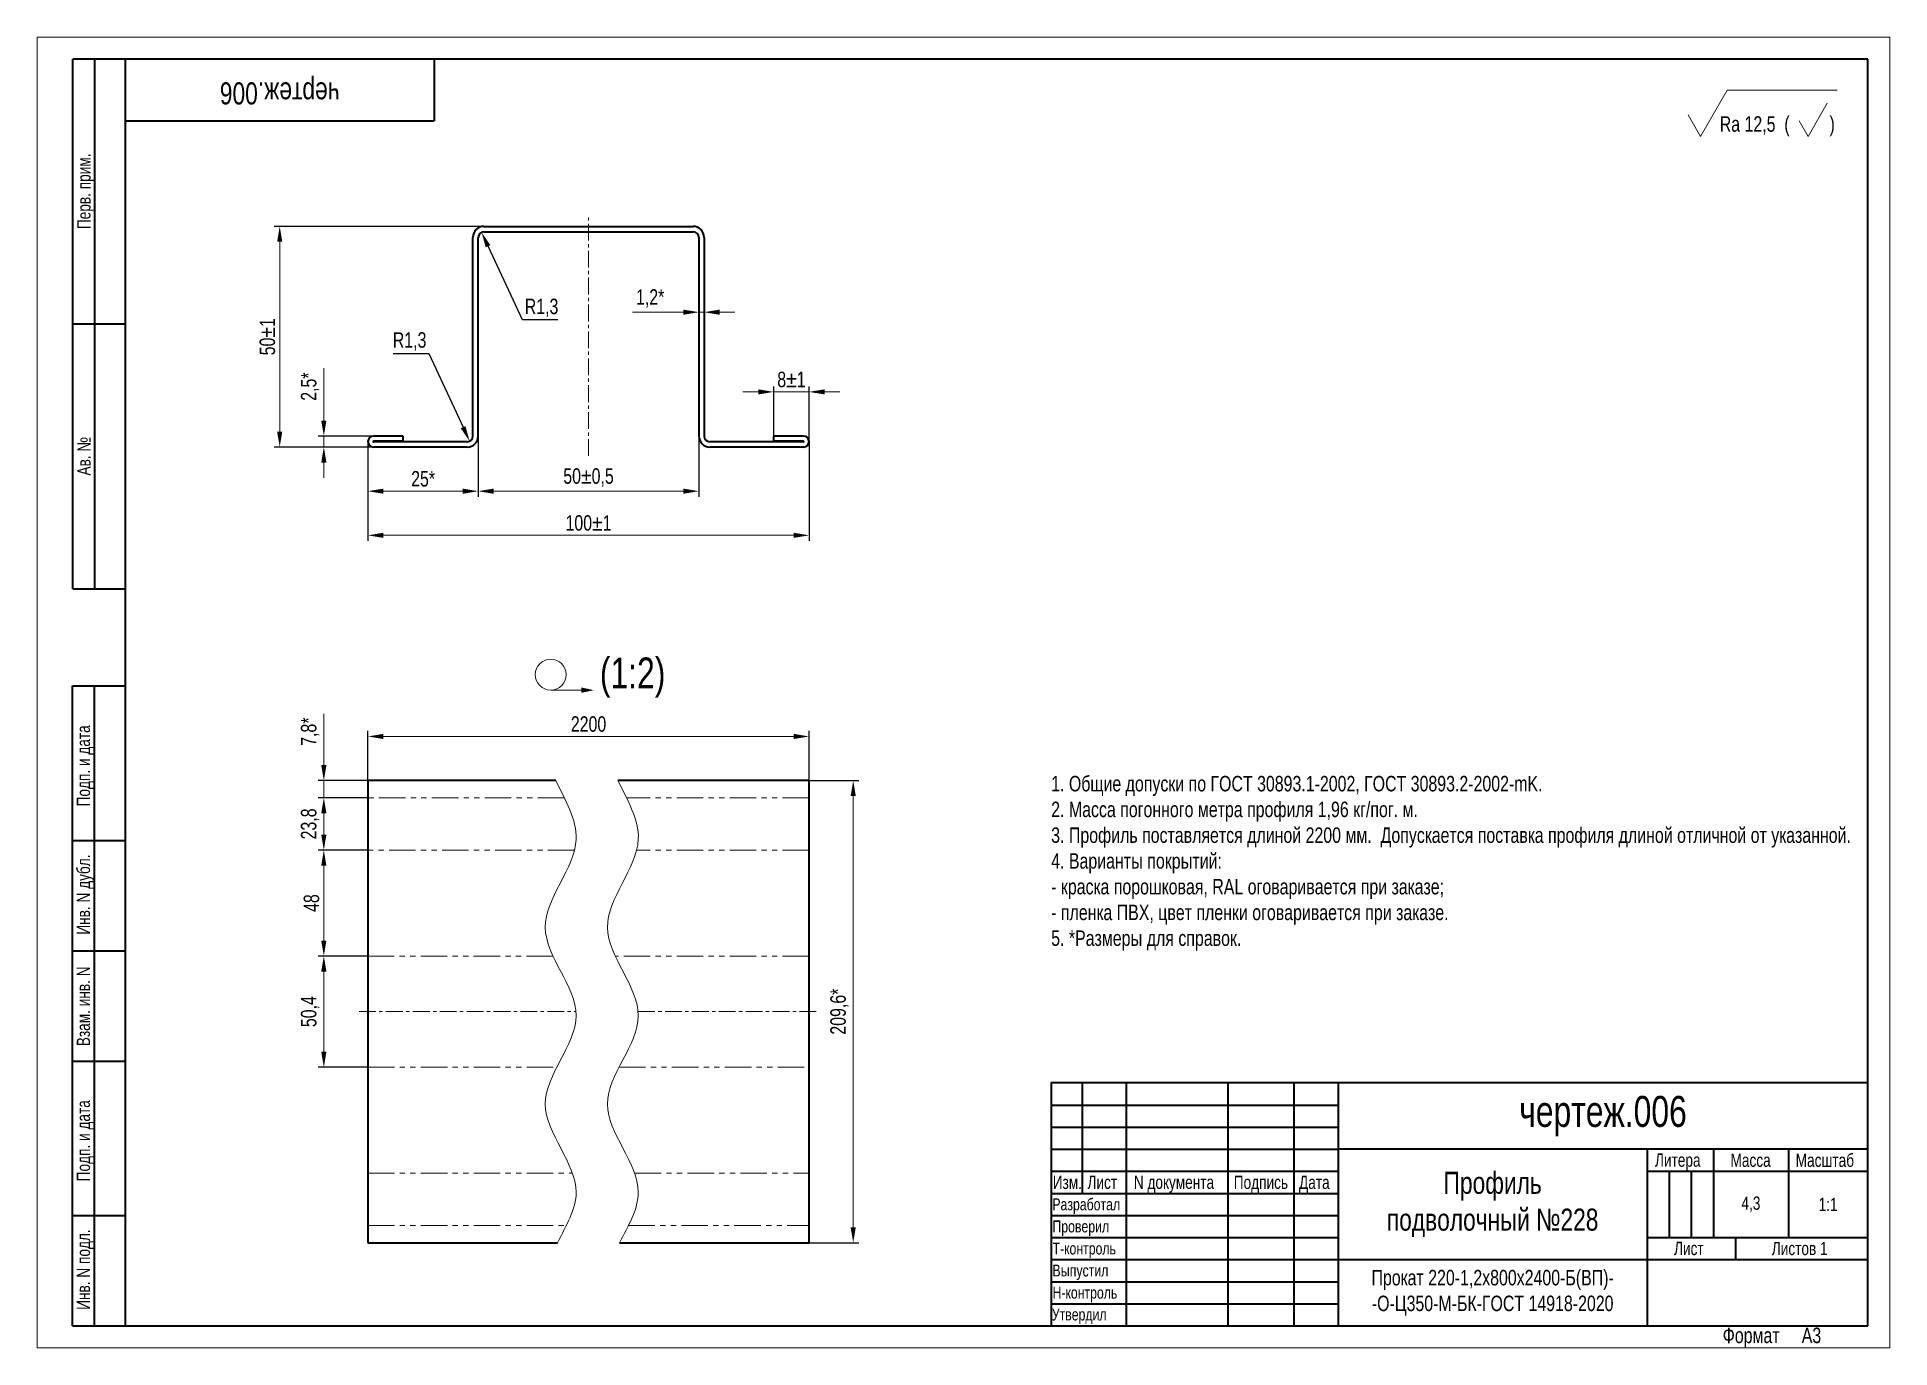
# Model space of a CAD drawing. Header units: millimetres. Extents: x 3980 to 4400, y -3845 to -3548.
import ezdxf

# ---------------------------------------------------------------- set-up
doc = ezdxf.new("R2010")
doc.units = ezdxf.units.MM
doc.linetypes.add('LT_06', pattern=[20.32, 12.7, -2.54, 2.54, -2.54])
doc.linetypes.add('LT_07', pattern=[20, 10, -2, 2, -2, 2, -2])
for name, color, linetype, lineweight in [('Layer_02', 5, 'Continuous', 13), ('Layer_03', 1, 'Continuous', 13), ('Layer_04', 82, 'Continuous', 13), ('Layer_05', 5, 'Continuous', 13), ('Layer_06', 7, 'Continuous', 35), ('Layer_07', 6, 'Continuous', 13), ('Layer_08', 7, 'Continuous', 40)]:
    doc.layers.add(name, color=color, linetype=linetype, lineweight=lineweight)
doc.styles.add('Style_02', font='ARIALNI_0.TTF', dxfattribs={"width": 0.9, "height": 3.5})
doc.dimstyles.new('DimStyle_03', dxfattribs={"dimtxt": 3.5, "dimasz": 2.5, "dimexe": 1.25, "dimexo": 0.625, "dimtad": 1, "dimtxsty": 'Style_02', "dimcen": 2.5, "dimazin": 3, "dimtfac": 1, "dimtmove": 0, "dimatfit": 3})
doc.dimstyles.new('DimStyle_04', dxfattribs={"dimtxt": 3.5, "dimasz": 2.5, "dimexe": 1.25, "dimexo": 0, "dimtad": 1, "dimlfac": 2, "dimtxsty": 'Style_02', "dimcen": 2.5, "dimazin": 3, "dimtfac": 1, "dimtmove": 0, "dimatfit": 3})

# ---------------------------------------------------------------- blocks, each defined once
blk = doc.blocks.new('*D32')
at = {"layer": 'Defpoints', "color": 0, "lineweight": 50, "ltscale": 0.04, "transparency": 16777216}
for p in [(4080.42, -3638.36), (4130.42, -3638.36), (4130.42, -3650.86)]:
    blk.add_point(p, dxfattribs=at)
at = {"layer": 'Layer_03', "color": 0, "lineweight": -2, "ltscale": 0.04, "transparency": 16777216}
for p, q in [((4080.42, -3638.36), (4080.42, -3652.11)), ((4130.42, -3638.36), (4130.42, -3652.11))]:
    blk.add_line(p, q, dxfattribs=at)
at = {"layer": 'Layer_03', "color": 0, "ltscale": 0.04, "transparency": 16777216}
blk.add_line((4083.92, -3650.86), (4126.92, -3650.86), dxfattribs=at)
at = {"layer": 'Layer_03', "color": 0, "lineweight": 50, "ltscale": 0.04, "transparency": 16777216}
for points in [[(4083.92, -3650.28), (4083.92, -3651.44), (4080.42, -3650.86)], [(4126.92, -3650.28), (4126.92, -3651.44), (4130.42, -3650.86)]]:
    blk.add_solid(points, dxfattribs=at)
at = {"layer": 'Layer_03', "color": 0, "ltscale": 0.04, "transparency": 16777216, "insert": (4105.42, -3647.75), "char_height": 3.5, "attachment_point": 5, "style": 'Style_02'}
blk.add_mtext('50%%P0,5', dxfattribs=at)
blk = doc.blocks.new('*D33')
at = {"layer": 'Defpoints', "color": 0, "lineweight": 50, "ltscale": 0.04, "transparency": 16777216}
for p in [(4055.42, -3639.61), (4080.42, -3638.36), (4080.42, -3650.86)]:
    blk.add_point(p, dxfattribs=at)
at = {"layer": 'Layer_03', "color": 0, "lineweight": -2, "ltscale": 0.04, "transparency": 16777216}
for p, q in [((4055.42, -3639.61), (4055.42, -3652.11)), ((4080.42, -3638.36), (4080.42, -3652.11))]:
    blk.add_line(p, q, dxfattribs=at)
at = {"layer": 'Layer_03', "color": 0, "ltscale": 0.04, "transparency": 16777216}
blk.add_line((4058.92, -3650.86), (4076.92, -3650.86), dxfattribs=at)
at = {"layer": 'Layer_03', "color": 0, "lineweight": 50, "ltscale": 0.04, "transparency": 16777216}
for points in [[(4058.92, -3650.28), (4058.92, -3651.44), (4055.42, -3650.86)], [(4076.92, -3650.28), (4076.92, -3651.44), (4080.42, -3650.86)]]:
    blk.add_solid(points, dxfattribs=at)
at = {"layer": 'Layer_03', "color": 0, "ltscale": 0.04, "transparency": 16777216, "insert": (4067.92, -3648.07), "char_height": 3.5, "attachment_point": 5, "style": 'Style_02'}
blk.add_mtext('25*', dxfattribs=at)
blk = doc.blocks.new('*D34')
at = {"layer": 'Defpoints', "color": 0, "lineweight": 50, "ltscale": 0.04, "transparency": 16777216}
for p in [(4035.42, -3590.86), (4081.72, -3590.86), (4056.67, -3640.86)]:
    blk.add_point(p, dxfattribs=at)
at = {"layer": 'Layer_03', "color": 0, "lineweight": -2, "ltscale": 0.04, "transparency": 16777216}
for p, q in [((4081.72, -3590.86), (4034.17, -3590.86)), ((4056.67, -3640.86), (4034.17, -3640.86))]:
    blk.add_line(p, q, dxfattribs=at)
at = {"layer": 'Layer_03', "color": 0, "ltscale": 0.04, "transparency": 16777216}
blk.add_line((4035.42, -3637.36), (4035.42, -3594.36), dxfattribs=at)
at = {"layer": 'Layer_03', "color": 0, "lineweight": 50, "ltscale": 0.04, "transparency": 16777216}
for points in [[(4034.83, -3594.36), (4036, -3594.36), (4035.42, -3590.86)], [(4034.83, -3637.36), (4036, -3637.36), (4035.42, -3640.86)]]:
    blk.add_solid(points, dxfattribs=at)
at = {"layer": 'Layer_03', "color": 0, "ltscale": 0.04, "transparency": 16777216, "insert": (4032.63, -3615.86), "char_height": 3.5, "attachment_point": 5, "rotation": 90, "style": 'Style_02'}
blk.add_mtext('50%%P1', dxfattribs=at)
blk = doc.blocks.new('*D35')
at = {"layer": 'Defpoints', "color": 0, "lineweight": 50, "ltscale": 0.04, "transparency": 16777216}
for p in [(4055.42, -3639.61), (4155.42, -3639.61), (4155.42, -3660.86)]:
    blk.add_point(p, dxfattribs=at)
at = {"layer": 'Layer_03', "color": 0, "lineweight": -2, "ltscale": 0.04, "transparency": 16777216}
for p, q in [((4055.42, -3639.61), (4055.42, -3662.11)), ((4155.42, -3639.61), (4155.42, -3662.11))]:
    blk.add_line(p, q, dxfattribs=at)
at = {"layer": 'Layer_03', "color": 0, "ltscale": 0.04, "transparency": 16777216}
blk.add_line((4058.92, -3660.86), (4151.92, -3660.86), dxfattribs=at)
at = {"layer": 'Layer_03', "color": 0, "lineweight": 50, "ltscale": 0.04, "transparency": 16777216}
for points in [[(4058.92, -3660.28), (4058.92, -3661.44), (4055.42, -3660.86)], [(4151.92, -3660.28), (4151.92, -3661.44), (4155.42, -3660.86)]]:
    blk.add_solid(points, dxfattribs=at)
at = {"layer": 'Layer_03', "color": 0, "ltscale": 0.04, "transparency": 16777216, "insert": (4105.42, -3658.07), "char_height": 3.5, "attachment_point": 5, "style": 'Style_02'}
blk.add_mtext('100%%P1', dxfattribs=at)
blk = doc.blocks.new('*D36')
at = {"layer": 'Defpoints', "color": 0, "lineweight": 50, "ltscale": 0.04, "transparency": 16777216}
for p in [(4155.42, -3628.36), (4147.42, -3638.36), (4155.42, -3639.61)]:
    blk.add_point(p, dxfattribs=at)
at = {"layer": 'Layer_03', "color": 0, "ltscale": 0.04, "transparency": 16777216}
for p, q in [((4143.92, -3628.36), (4140.42, -3628.36)), ((4147.42, -3628.36), (4155.42, -3628.36)), ((4158.92, -3628.36), (4162.42, -3628.36))]:
    blk.add_line(p, q, dxfattribs=at)
at = {"layer": 'Layer_03', "color": 0, "lineweight": -2, "ltscale": 0.04, "transparency": 16777216}
for p, q in [((4147.42, -3638.36), (4147.42, -3627.11)), ((4155.42, -3639.61), (4155.42, -3627.11))]:
    blk.add_line(p, q, dxfattribs=at)
at = {"layer": 'Layer_03', "color": 0, "lineweight": 50, "ltscale": 0.04, "transparency": 16777216}
for points in [[(4143.92, -3627.78), (4143.92, -3628.94), (4147.42, -3628.36)], [(4158.92, -3627.78), (4158.92, -3628.94), (4155.42, -3628.36)]]:
    blk.add_solid(points, dxfattribs=at)
at = {"layer": 'Layer_03', "color": 0, "ltscale": 0.04, "transparency": 16777216, "insert": (4151.42, -3625.57), "char_height": 3.5, "attachment_point": 5, "style": 'Style_02'}
blk.add_mtext('8%%P1', dxfattribs=at)
blk = doc.blocks.new('*D37')
at = {"layer": 'Defpoints', "color": 0, "lineweight": 50, "ltscale": 0.04, "transparency": 16777216}
for p in [(4045.42, -3638.36), (4056.67, -3638.36), (4056.67, -3640.86)]:
    blk.add_point(p, dxfattribs=at)
at = {"layer": 'Layer_03', "color": 0, "ltscale": 0.04, "transparency": 16777216}
for p, q in [((4045.42, -3634.86), (4045.42, -3622.98)), ((4045.42, -3640.86), (4045.42, -3638.36)), ((4045.42, -3644.36), (4045.42, -3647.86))]:
    blk.add_line(p, q, dxfattribs=at)
at = {"layer": 'Layer_03', "color": 0, "lineweight": -2, "ltscale": 0.04, "transparency": 16777216}
for p, q in [((4056.67, -3638.36), (4044.17, -3638.36)), ((4056.67, -3640.86), (4044.17, -3640.86))]:
    blk.add_line(p, q, dxfattribs=at)
at = {"layer": 'Layer_03', "color": 0, "lineweight": 50, "ltscale": 0.04, "transparency": 16777216}
for points in [[(4044.83, -3634.86), (4046, -3634.86), (4045.42, -3638.36)], [(4044.83, -3644.36), (4046, -3644.36), (4045.42, -3640.86)]]:
    blk.add_solid(points, dxfattribs=at)
at = {"layer": 'Layer_03', "color": 0, "ltscale": 0.04, "transparency": 16777216, "insert": (4042.3, -3627.17), "char_height": 3.5, "attachment_point": 5, "rotation": 90, "style": 'Style_02'}
blk.add_mtext('2,5*', dxfattribs=at)
blk = doc.blocks.new('*D38')
at = {"layer": 'Defpoints', "color": 0, "lineweight": 50, "ltscale": 0.04, "transparency": 16777216}
for p in [(4055.42, -3716.43), (4045.42, -3720.31), (4055.42, -3720.31)]:
    blk.add_point(p, dxfattribs=at)
at = {"layer": 'Layer_03', "color": 0, "ltscale": 0.04, "transparency": 16777216}
for p, q in [((4045.42, -3712.93), (4045.42, -3701.27)), ((4045.42, -3720.31), (4045.42, -3716.43)), ((4045.42, -3723.81), (4045.42, -3727.31))]:
    blk.add_line(p, q, dxfattribs=at)
at = {"layer": 'Layer_03', "color": 0, "lineweight": -2, "ltscale": 0.04, "transparency": 16777216}
for p, q in [((4055.42, -3716.43), (4044.17, -3716.43)), ((4055.42, -3720.31), (4044.17, -3720.31))]:
    blk.add_line(p, q, dxfattribs=at)
at = {"layer": 'Layer_03', "color": 0, "lineweight": 50, "ltscale": 0.04, "transparency": 16777216}
for points in [[(4044.83, -3712.93), (4046, -3712.93), (4045.42, -3716.43)], [(4044.83, -3723.81), (4046, -3723.81), (4045.42, -3720.31)]]:
    blk.add_solid(points, dxfattribs=at)
at = {"layer": 'Layer_03', "color": 0, "ltscale": 0.04, "transparency": 16777216, "insert": (4042.3, -3705.35), "char_height": 3.5, "attachment_point": 5, "rotation": 90, "style": 'Style_02'}
blk.add_mtext('7,8*', dxfattribs=at)
blk = doc.blocks.new('*D39')
at = {"layer": 'Defpoints', "color": 0, "lineweight": 50, "ltscale": 0.04, "transparency": 16777216}
for p in [(4055.42, -3720.31), (4045.42, -3732.19), (4055.42, -3732.19)]:
    blk.add_point(p, dxfattribs=at)
at = {"layer": 'Layer_03', "color": 0, "lineweight": -2, "ltscale": 0.04, "transparency": 16777216}
for p, q in [((4055.42, -3720.31), (4044.17, -3720.31)), ((4055.42, -3732.19), (4044.17, -3732.19))]:
    blk.add_line(p, q, dxfattribs=at)
at = {"layer": 'Layer_03', "color": 0, "ltscale": 0.04, "transparency": 16777216}
blk.add_line((4045.42, -3723.81), (4045.42, -3728.69), dxfattribs=at)
at = {"layer": 'Layer_03', "color": 0, "lineweight": 50, "ltscale": 0.04, "transparency": 16777216}
for points in [[(4044.83, -3723.81), (4046, -3723.81), (4045.42, -3720.31)], [(4044.83, -3728.69), (4046, -3728.69), (4045.42, -3732.19)]]:
    blk.add_solid(points, dxfattribs=at)
at = {"layer": 'Layer_03', "color": 0, "ltscale": 0.04, "transparency": 16777216, "insert": (4042.3, -3726.25), "char_height": 3.5, "attachment_point": 5, "rotation": 90, "style": 'Style_02'}
blk.add_mtext('23,8', dxfattribs=at)
blk = doc.blocks.new('*D40')
at = {"layer": 'Defpoints', "color": 0, "lineweight": 50, "ltscale": 0.04, "transparency": 16777216}
for p in [(4055.42, -3732.19), (4045.42, -3756.19), (4055.42, -3756.19)]:
    blk.add_point(p, dxfattribs=at)
at = {"layer": 'Layer_03', "color": 0, "lineweight": -2, "ltscale": 0.04, "transparency": 16777216}
for p, q in [((4055.42, -3732.19), (4044.17, -3732.19)), ((4055.42, -3756.19), (4044.17, -3756.19))]:
    blk.add_line(p, q, dxfattribs=at)
at = {"layer": 'Layer_03', "color": 0, "ltscale": 0.04, "transparency": 16777216}
blk.add_line((4045.42, -3735.69), (4045.42, -3752.69), dxfattribs=at)
at = {"layer": 'Layer_03', "color": 0, "lineweight": 50, "ltscale": 0.04, "transparency": 16777216}
for points in [[(4044.83, -3735.69), (4046, -3735.69), (4045.42, -3732.19)], [(4044.83, -3752.69), (4046, -3752.69), (4045.42, -3756.19)]]:
    blk.add_solid(points, dxfattribs=at)
at = {"layer": 'Layer_03', "color": 0, "ltscale": 0.04, "transparency": 16777216, "insert": (4042.63, -3744.19), "char_height": 3.5, "attachment_point": 5, "rotation": 90, "style": 'Style_02'}
blk.add_mtext('48', dxfattribs=at)
blk = doc.blocks.new('*D41')
at = {"layer": 'Defpoints', "color": 0, "lineweight": 50, "ltscale": 0.04, "transparency": 16777216}
for p in [(4055.42, -3756.19), (4045.42, -3781.38), (4055.42, -3781.38)]:
    blk.add_point(p, dxfattribs=at)
at = {"layer": 'Layer_03', "color": 0, "lineweight": -2, "ltscale": 0.04, "transparency": 16777216}
for p, q in [((4055.42, -3756.19), (4044.17, -3756.19)), ((4055.42, -3781.38), (4044.17, -3781.38))]:
    blk.add_line(p, q, dxfattribs=at)
at = {"layer": 'Layer_03', "color": 0, "ltscale": 0.04, "transparency": 16777216}
blk.add_line((4045.42, -3759.69), (4045.42, -3777.88), dxfattribs=at)
at = {"layer": 'Layer_03', "color": 0, "lineweight": 50, "ltscale": 0.04, "transparency": 16777216}
for points in [[(4044.83, -3759.69), (4046, -3759.69), (4045.42, -3756.19)], [(4044.83, -3777.88), (4046, -3777.88), (4045.42, -3781.38)]]:
    blk.add_solid(points, dxfattribs=at)
at = {"layer": 'Layer_03', "color": 0, "ltscale": 0.04, "transparency": 16777216, "insert": (4042.3, -3768.78), "char_height": 3.5, "attachment_point": 5, "rotation": 90, "style": 'Style_02'}
blk.add_mtext('50,4', dxfattribs=at)
blk = doc.blocks.new('*D42')
at = {"layer": 'Defpoints', "color": 0, "lineweight": 50, "ltscale": 0.04, "transparency": 16777216}
for p in [(4155.42, -3716.43), (4155.42, -3821.14), (4165.42, -3821.14)]:
    blk.add_point(p, dxfattribs=at)
at = {"layer": 'Layer_03', "color": 0, "lineweight": -2, "ltscale": 0.04, "transparency": 16777216}
for p, q in [((4155.42, -3716.43), (4166.67, -3716.43)), ((4155.42, -3821.14), (4166.67, -3821.14))]:
    blk.add_line(p, q, dxfattribs=at)
at = {"layer": 'Layer_03', "color": 0, "ltscale": 0.04, "transparency": 16777216}
blk.add_line((4165.42, -3719.93), (4165.42, -3817.64), dxfattribs=at)
at = {"layer": 'Layer_03', "color": 0, "lineweight": 50, "ltscale": 0.04, "transparency": 16777216}
for points in [[(4164.83, -3719.93), (4166, -3719.93), (4165.42, -3716.43)], [(4164.83, -3817.64), (4166, -3817.64), (4165.42, -3821.14)]]:
    blk.add_solid(points, dxfattribs=at)
at = {"layer": 'Layer_03', "color": 0, "ltscale": 0.04, "transparency": 16777216, "insert": (4162.3, -3768.78), "char_height": 3.5, "attachment_point": 5, "rotation": 90, "style": 'Style_02'}
blk.add_mtext('209,6*', dxfattribs=at)
blk = doc.blocks.new('*D43')
at = {"layer": 'Defpoints', "color": 0, "lineweight": 50, "ltscale": 0.04, "transparency": 16777216}
for p in [(4155.42, -3706.43), (4055.42, -3716.43), (4155.42, -3716.43)]:
    blk.add_point(p, dxfattribs=at)
at = {"layer": 'Layer_03', "color": 0, "lineweight": -2, "ltscale": 0.04, "transparency": 16777216}
for p, q in [((4055.42, -3716.43), (4055.42, -3705.18)), ((4155.42, -3716.43), (4155.42, -3705.18))]:
    blk.add_line(p, q, dxfattribs=at)
at = {"layer": 'Layer_03', "color": 0, "ltscale": 0.04, "transparency": 16777216}
blk.add_line((4058.92, -3706.43), (4151.92, -3706.43), dxfattribs=at)
at = {"layer": 'Layer_03', "color": 0, "lineweight": 50, "ltscale": 0.04, "transparency": 16777216}
for points in [[(4058.92, -3705.84), (4058.92, -3707.01), (4055.42, -3706.43)], [(4151.92, -3705.84), (4151.92, -3707.01), (4155.42, -3706.43)]]:
    blk.add_solid(points, dxfattribs=at)
at = {"layer": 'Layer_03', "color": 0, "ltscale": 0.04, "transparency": 16777216, "insert": (4105.42, -3703.64), "char_height": 3.5, "attachment_point": 5, "style": 'Style_02'}
blk.add_mtext('2200', dxfattribs=at)
blk = doc.blocks.new('*D44')
at = {"layer": 'Defpoints', "color": 0, "lineweight": 50, "ltscale": 0.04, "transparency": 16777216}
for p in [(4077.37, -3637.18), (4077.92, -3638.36)]:
    blk.add_point(p, dxfattribs=at)
at = {"layer": 'Layer_03', "color": 0, "lineweight": -2, "ltscale": 0.04, "transparency": 16777216}
for p, q in [((4061.14, -3619.66), (4069.22, -3619.66)), ((4069.22, -3619.66), (4076.99, -3636.37))]:
    blk.add_line(p, q, dxfattribs=at)
at = {"layer": 'Layer_03', "color": 0, "lineweight": 50, "ltscale": 0.04, "transparency": 16777216}
blk.add_solid([(4077.52, -3636.12), (4076.46, -3636.61), (4078.46, -3639.54)], dxfattribs=at)
at = {"layer": 'Layer_03', "color": 0, "ltscale": 0.04, "transparency": 16777216, "insert": (4064.86, -3616.92), "char_height": 3.5, "attachment_point": 5, "style": 'Style_02'}
blk.add_mtext('R1,3', dxfattribs=at)
blk = doc.blocks.new('*D45')
at = {"layer": 'Defpoints', "color": 0, "lineweight": 50, "ltscale": 0.04, "transparency": 16777216}
for p in [(4081.72, -3593.36), (4082.26, -3594.54)]:
    blk.add_point(p, dxfattribs=at)
at = {"layer": 'Layer_03', "color": 0, "lineweight": -2, "ltscale": 0.04, "transparency": 16777216}
for p, q in [((4090.42, -3612.06), (4082.64, -3595.35)), ((4098.49, -3612.06), (4090.42, -3612.06))]:
    blk.add_line(p, q, dxfattribs=at)
at = {"layer": 'Layer_03', "color": 0, "lineweight": 50, "ltscale": 0.04, "transparency": 16777216}
blk.add_solid([(4083.17, -3595.11), (4082.11, -3595.6), (4081.17, -3592.18)], dxfattribs=at)
at = {"layer": 'Layer_03', "color": 0, "ltscale": 0.04, "transparency": 16777216, "insert": (4094.77, -3609.32), "char_height": 3.5, "attachment_point": 5, "style": 'Style_02'}
blk.add_mtext('R1,3', dxfattribs=at)
blk = doc.blocks.new('*D46')
at = {"layer": 'Defpoints', "color": 0, "lineweight": 50, "ltscale": 0.04, "transparency": 16777216}
for p in [(4130.42, -3610.3), (4130.42, -3610.3), (4131.62, -3610.3)]:
    blk.add_point(p, dxfattribs=at)
at = {"layer": 'Layer_03', "color": 0, "ltscale": 0.04, "transparency": 16777216}
for p, q in [((4126.92, -3610.3), (4115.36, -3610.3)), ((4131.62, -3610.3), (4130.42, -3610.3)), ((4135.12, -3610.3), (4138.62, -3610.3))]:
    blk.add_line(p, q, dxfattribs=at)
at = {"layer": 'Layer_03', "color": 0, "lineweight": -2, "ltscale": 0.04, "transparency": 16777216}
for p, q in [((4130.42, -3610.3), (4130.42, -3609.05)), ((4131.62, -3610.3), (4131.62, -3609.05))]:
    blk.add_line(p, q, dxfattribs=at)
at = {"layer": 'Layer_03', "color": 0, "lineweight": 50, "ltscale": 0.04, "transparency": 16777216}
for points in [[(4126.92, -3609.72), (4126.92, -3610.89), (4130.42, -3610.3)], [(4135.12, -3609.72), (4135.12, -3610.89), (4131.62, -3610.3)]]:
    blk.add_solid(points, dxfattribs=at)
at = {"layer": 'Layer_03', "color": 0, "ltscale": 0.04, "transparency": 16777216, "insert": (4119.39, -3607.19), "char_height": 3.5, "attachment_point": 5, "style": 'Style_02'}
blk.add_mtext('1,2*', dxfattribs=at)

msp = doc.modelspace()

# ---------------------------------------------------------------- linework, layer by layer
at = {"layer": 'Layer_04', "linetype": 'LT_06', "ltscale": 0.3}
for p, q in [((4105.415, -3642.86), (4105.415, -3588.86)), ((4053.415, -3768.782), (4102.569, -3768.782)), ((4116.665, -3768.782), (4157.415, -3768.782))]:
    msp.add_line(p, q, dxfattribs=at)
at = {"layer": 'Layer_05', "linetype": 'LT_07', "ltscale": 0.6}
for p, q in [((4099.92, -3720.312), (4055.415, -3720.312)), ((4155.415, -3720.312), (4114.016, -3720.312)), ((4102.226, -3732.194), (4055.415, -3732.194)), ((4155.415, -3732.194), (4116.322, -3732.194)), ((4097.375, -3756.186), (4055.415, -3756.186)), ((4155.415, -3756.186), (4111.471, -3756.186)), ((4055.415, -3781.379), (4098.233, -3781.379)), ((4112.329, -3781.379), (4155.415, -3781.379)), ((4055.415, -3805.371), (4101.765, -3805.371)), ((4115.861, -3805.371), (4155.415, -3805.371)), ((4055.415, -3817.252), (4100.373, -3817.252)), ((4114.469, -3817.252), (4155.415, -3817.252))]:
    msp.add_line(p, q, dxfattribs=at)
at = {"layer": 'Layer_06', "lineweight": 13, "ltscale": 0.303109}
msp.add_line((4357.484, -3570.47), (4363.546, -3559.97), dxfattribs=at)
at = {"layer": 'Layer_06', "lineweight": 13}
msp.add_line((4363.546, -3559.97), (4388.415, -3559.97), dxfattribs=at)
at = {"layer": 'Layer_06', "lineweight": 13, "ltscale": 0.141451}
msp.add_line((4357.484, -3570.47), (4354.655, -3565.57), dxfattribs=at)
at = {"layer": 'Layer_06', "lineweight": 13, "ltscale": 0.216506}
msp.add_line((4381.849, -3570.47), (4386.179, -3562.97), dxfattribs=at)
at = {"layer": 'Layer_06', "lineweight": 13, "ltscale": 0.101036}
msp.add_line((4381.849, -3570.47), (4379.828, -3566.97), dxfattribs=at)
at = {"layer": 'Layer_06'}
for p, q in [((4081.715, -3590.86), (4129.115, -3590.86)), ((4079.215, -3638.36), (4079.215, -3593.36)), ((4080.415, -3638.36), (4080.415, -3593.36)), ((4081.715, -3592.06), (4129.115, -3592.06)), ((4130.415, -3593.36), (4130.415, -3638.36)), ((4131.615, -3593.36), (4131.615, -3638.36)), ((4063.415, -3638.36), (4056.665, -3638.36)), ((4063.415, -3639.56), (4056.665, -3639.56)), ((4077.915, -3639.66), (4056.665, -3639.66)), ((4077.915, -3640.86), (4056.665, -3640.86)), ((4063.415, -3639.56), (4063.415, -3638.36)), ((4154.165, -3639.66), (4132.915, -3639.66)), ((4154.165, -3640.86), (4132.915, -3640.86)), ((4147.415, -3639.56), (4147.415, -3638.36)), ((4154.165, -3638.36), (4147.415, -3638.36)), ((4154.165, -3639.56), (4147.415, -3639.56)), ((4055.415, -3716.427), (4055.415, -3821.138)), ((4097.994, -3716.427), (4055.415, -3716.427)), ((4155.415, -3716.427), (4112.09, -3716.427)), ((4155.415, -3821.138), (4155.415, -3716.427)), ((4055.415, -3821.138), (4098.364, -3821.138)), ((4112.46, -3821.138), (4155.415, -3821.138))]:
    msp.add_line(p, q, dxfattribs=at)
for centre, radius, start, end in [((4081.715, -3593.36), 2.5, 90, 180), ((4129.115, -3593.36), 2.5, 0, 90), ((4081.715, -3593.36), 1.3, 90, 180), ((4129.115, -3593.36), 1.3, 0, 90), ((4056.665, -3639.61), 1.25, 90, 270), ((4056.665, -3639.61), 0.05, 90, 270), ((4077.915, -3638.36), 2.5, 270, 0), ((4077.915, -3638.36), 1.3, 270, 0), ((4132.915, -3638.36), 2.5, 180, 270), ((4132.915, -3638.36), 1.3, 180, 270), ((4154.165, -3639.61), 1.25, 270, 90), ((4154.165, -3639.61), 0.05, 270, 90)]:
    msp.add_arc(centre, radius, start, end, dxfattribs=at)
at = {"layer": 'Layer_07'}
for p, q in [((3980.415, -3547.97), (3980.415, -3844.97)), ((4400.415, -3547.97), (3980.415, -3547.97)), ((4400.415, -3844.97), (4400.415, -3547.97)), ((4096.854, -3695.934), (4103.758, -3695.941)), ((3980.415, -3844.97), (4400.415, -3844.97))]:
    msp.add_line(p, q, dxfattribs=at)
msp.add_circle((4096.854, -3692.428), 3.505, dxfattribs=at)
for points in [[(4097.994, -3716.427), (4100.129, -3720.855), (4106.827, -3731.949), (4088.744, -3749.71), (4109.573, -3769.71), (4088.619, -3789.71), (4106.608, -3806.854), (4100.323, -3817.329), (4098.364, -3821.138)], [(4112.09, -3716.427), (4114.225, -3720.855), (4120.923, -3731.949), (4102.84, -3749.71), (4123.669, -3769.71), (4102.715, -3789.71), (4120.704, -3806.854), (4114.419, -3817.329), (4112.46, -3821.138)]]:
    msp.add_open_spline(points, degree=3, knots=[28.3055843, 28.3055843, 28.3055843, 28.3055843, 42.3792402, 63.5688603, 84.7584804, 105.9481005, 127.1377206, 139.2456116, 139.2456116, 139.2456116, 139.2456116], dxfattribs=at)
msp.add_solid([(4103.758, -3696.556), (4106.579, -3695.945), (4103.758, -3695.326)], dxfattribs=at)
at = {"layer": 'Layer_08', "linetype": 'Continuous'}
for p, q in [((4395.415, -3552.97), (3988.539, -3552.97)), ((3988.539, -3672.97), (3988.539, -3552.97)), ((3993.539, -3672.97), (3993.539, -3552.97)), ((4000.415, -3552.97), (4000.415, -3839.97)), ((4070.415, -3552.97), (4070.415, -3566.97)), ((4395.415, -3839.97), (4395.415, -3552.97)), ((4000.415, -3566.97), (4070.415, -3566.97)), ((3988.539, -3612.97), (4000.415, -3612.97)), ((3988.539, -3672.97), (4000.415, -3672.97)), ((3988.415, -3839.97), (3988.415, -3694.97)), ((3988.415, -3694.97), (4000.415, -3694.97)), ((3993.415, -3839.97), (3993.415, -3694.97)), ((3988.415, -3729.97), (4000.415, -3729.97)), ((3988.415, -3754.97), (4000.415, -3754.97)), ((3988.415, -3779.97), (4000.415, -3779.97)), ((4210.292, -3789.937), (4275.335, -3789.937)), ((4210.292, -3794.94), (4275.335, -3794.94)), ((4210.292, -3799.943), (4275.335, -3799.943)), ((4350.385, -3804.947), (4350.385, -3819.957)), ((4355.389, -3804.947), (4355.389, -3819.957)), ((3988.415, -3814.97), (4000.415, -3814.97)), ((4210.292, -3814.953), (4275.335, -3814.953)), ((4210.292, -3819.957), (4275.335, -3819.957)), ((4210.292, -3824.96), (4275.335, -3824.96)), ((4210.292, -3829.963), (4275.335, -3829.963)), ((4210.292, -3834.967), (4275.335, -3834.967)), ((3988.415, -3839.97), (4000.415, -3839.97)), ((4000.415, -3839.97), (4395.415, -3839.97))]:
    msp.add_line(p, q, dxfattribs=at)
for points in [[(4395.415, -3784.933), (4210.292, -3784.933), (4210.292, -3839.97)], [(4217.297, -3784.933), (4217.297, -3809.95)], [(4227.303, -3784.933), (4227.303, -3839.97)], [(4250.319, -3784.933), (4250.319, -3839.97)], [(4265.329, -3784.933), (4265.329, -3839.97)], [(4275.335, -3784.933), (4275.335, -3839.97)], [(4395.415, -3799.943), (4275.335, -3799.943)], [(4345.382, -3799.943), (4345.382, -3839.97)], [(4360.392, -3799.943), (4360.392, -3819.957)], [(4377.403, -3799.943), (4377.403, -3819.957)], [(4377.403, -3799.943), (4377.403, -3819.957)], [(4210.292, -3804.947), (4275.335, -3804.947)], [(4345.382, -3804.947), (4395.415, -3804.947)], [(4210.292, -3809.95), (4275.335, -3809.95)], [(4345.382, -3819.957), (4395.415, -3819.957)], [(4365.395, -3819.957), (4365.395, -3824.96)], [(4275.335, -3824.96), (4395.415, -3824.96)]]:
    msp.add_lwpolyline(points, dxfattribs=at)

# ---------------------------------------------------------------- texts
at = {"layer": 'Layer_02', "linetype": 'Continuous', "style": 'Style_02', "width": 0.9}
for s, height, p in [('Rа 12,5  (         )', 3.5, (4361.837, -3569.411)), ('Изм.', 3, (4210.643, -3808.946)), ('Лист', 3, (4218.524, -3808.935)), ('N документа', 3, (4229.021, -3808.928)), ('Подпись', 3, (4251.672, -3808.951)), ('Дата', 3, (4266.464, -3808.957)), ('Разработал', 2.7, (4210.557, -3813.793)), ('Проверил', 2.7, (4210.57, -3818.796)), ('Т-контроль', 2.7, (4210.602, -3823.794)), ('Выпустил', 2.7, (4210.578, -3828.787)), ('Н-контроль', 2.7, (4210.602, -3833.801)), ('Утвердил', 2.7, (4210.43, -3838.747))]:
    msp.add_text(s, height=height, dxfattribs=at).set_placement(p)
at = {"layer": 'Layer_02', "linetype": 'Continuous', "lineweight": 25, "style": 'Style_02', "width": 0.9}
for s, p in [('Перв. прим.', (3992.538, -3591.494)), ('Ав. №', (3992.539, -3647.307)), ('Подп. и дата', (3992.411, -3722.292)), ('Инв. N дубл.', (3992.418, -3751.35)), ('Взам. инв. N', (3992.409, -3776.611)), ('Подп. и дата', (3992.415, -3807.235)), ('Инв. N подл.', (3992.413, -3836.344))]:
    msp.add_text(s, height=3, rotation=90, dxfattribs=at).set_placement(p)
for s, p in [('Литера', (4347.152, -3803.914)), ('Масса', (4364.28, -3803.944)), ('Масштаб', (4379.048, -3803.942)), ('Лист ', (4351.469, -3823.928)), ('Листов 1', (4373.629, -3823.934))]:
    msp.add_text(s, height=3, dxfattribs=at).set_placement(p)
at = {"layer": 'Layer_02', "linetype": 'Continuous', "insert": (4035.415, -3559.97), "char_height": 5, "width": 70, "attachment_point": 5, "rotation": 180, "style": 'Style_02'}
msp.add_mtext('чертеж.006', dxfattribs=at)
at = {"layer": 'Layer_02', "linetype": 'Continuous', "attachment_point": 5, "style": 'Style_02'}
for s, insert, char_height, width in [('(1:2)', (4115.415, -3693.097), 7, 23.19869), ('чертеж.006', (4335.375, -3792.438), 7, 120.08), ('Профиль \\Pподволочный №228', (4310.359, -3812.452), 5, 70.04667), ('4,3', (4368.898, -3812.452), 3, 17.01133), ('1:1', (4386.409, -3812.452), 3, 18.012), ('Прокат 220-1,2х800х2400-Б(ВП)-\\P-О-Ц350-М-БК-ГОСТ 14918-2020', (4310.359, -3832.465), 3.5, 70.04667)]:
    msp.add_mtext(s, dxfattribs=dict(at, insert=insert, char_height=char_height, width=width))
at = {"layer": 'Layer_02', "insert": (4210.292, -3754.933), "char_height": 3.5, "attachment_point": 7, "style": 'Style_02'}
msp.add_mtext_dynamic_manual_height_columns('1. Общие допуски по ГОСТ 30893.1-2002, ГОСТ 30893.2-2002-mK.\\P\\pxb0.25,ql;2. Масса погонного метра профиля 1,96 кг/пог. м.   \\P3. Профиль поставляется длиной 2200 мм.  Допускается поставка профиля длиной отличной от указанной.\\P\\pq*;4. Варианты покрытий:\\P- краска порошковая, RAL оговаривается при заказе;\\P- пленка ПВХ, цвет пленки оговаривается при заказе.\\P\\pql;5. *Размеры для справок.', width=174.62139, gutter_width=70, heights=[66.329], dxfattribs=at)
at = {"layer": 'Layer_02', "linetype": 'Continuous', "lineweight": 25, "insert": (4362.513, -3840.377), "char_height": 3.5, "width": 32.95146, "attachment_point": 1, "style": 'Style_02'}
msp.add_mtext('Формат     А3', dxfattribs=at)

# ---------------------------------------------------------------- dimensions: what is measured, and where the dimension line sits
at = {"layer": 'Layer_03', "ltscale": 0.04}
for base, p1, p2, text, override, picture, middle in [((4035.415, -3590.86), (4056.665, -3640.86), (4081.715, -3590.86), '<>%%P1', {"dimasz": 3.5, "dimgap": 1, "dimdec": 1, "dimlfac": 1, "dimlwd": -1}, '*D34', (4032.628, -3615.86)), ((4045.415, -3638.36), (4056.665, -3640.86), (4056.665, -3638.36), '<>*', {"dimasz": 3.5, "dimgap": 1, "dimdec": 1, "dimlfac": 1, "dimlwd": -1}, '*D37', (4042.305, -3627.169)), ((4165.415, -3821.138), (4155.415, -3716.427), (4155.415, -3821.138), '209,6*', {"dimasz": 3.5, "dimgap": 1, "dimdec": 1, "dimlwd": -1}, '*D42', (4162.305, -3768.782))]:
    dim = msp.add_linear_dim(base=base, p1=p1, p2=p2, angle=90, text=text, dimstyle='DimStyle_04', override=override, dxfattribs=at)
    dim.commit()
    dim.dimension.update_dxf_attribs({"geometry": picture, "text_midpoint": middle})
for center, mpoint, picture, middle in [((4081.715, -3593.36), (4082.264, -3594.539), '*D45', (4094.766, -3612.06)), ((4077.915, -3638.36), (4077.367, -3637.181), '*D44', (4064.864, -3619.66))]:
    dim = msp.add_radius_dim(center=center, mpoint=mpoint, dimstyle='DimStyle_03', override={"dimasz": 3.5, "dimse1": 1}, dxfattribs=at)
    dim.commit()
    dim.dimension.update_dxf_attribs({"geometry": picture, "text_midpoint": middle, "dimtype": 164})
for base, p1, p2, text, override, picture, middle in [((4130.415, -3610.304), (4131.615, -3610.304), (4130.415, -3610.304), '<>*', {"dimasz": 3.5, "dimgap": 1, "dimdec": 1, "dimlfac": 1, "dimlwd": -1}, '*D46', (4119.386, -3607.193)), ((4155.415, -3628.36), (4147.415, -3638.36), (4155.415, -3639.61), '<>%%P1', {"dimasz": 3.5, "dimgap": 1, "dimdec": 1, "dimlfac": 1, "dimlwd": -1}, '*D36', (4151.415, -3625.573)), ((4080.415, -3650.86), (4055.415, -3639.61), (4080.415, -3638.36), '<>*', {"dimasz": 3.5, "dimgap": 1, "dimdec": 1, "dimlfac": 1, "dimlwd": -1}, '*D33', (4067.915, -3648.073)), ((4155.415, -3660.86), (4055.415, -3639.61), (4155.415, -3639.61), '<>%%P1', {"dimasz": 3.5, "dimgap": 1, "dimdec": 1, "dimlfac": 1, "dimlwd": -1}, '*D35', (4105.415, -3658.073)), ((4130.415, -3650.86), (4080.415, -3638.36), (4130.415, -3638.36), '<>%%P0,5', {"dimasz": 3.5, "dimgap": 1, "dimdec": 1, "dimlfac": 1, "dimlwd": -1}, '*D32', (4105.415, -3647.749)), ((4155.415, -3706.427), (4055.415, -3716.427), (4155.415, -3716.427), '2200', {"dimasz": 3.5, "dimgap": 1, "dimdec": 1, "dimlwd": -1}, '*D43', (4105.415, -3703.64))]:
    dim = msp.add_linear_dim(base=base, p1=p1, p2=p2, text=text, dimstyle='DimStyle_04', override=override, dxfattribs=at)
    dim.commit()
    dim.dimension.update_dxf_attribs({"geometry": picture, "text_midpoint": middle})
dim = msp.add_linear_dim(base=(4045.415, -3720.312), p1=(4055.415, -3716.427), p2=(4055.415, -3720.312), angle=90, text='<>*', dimstyle='DimStyle_04', override={"dimasz": 3.5, "dimgap": 1, "dimdec": 1, "dimlfac": 2, "dimlwd": -1}, dxfattribs=at)
dim.commit()
dim.dimension.update_dxf_attribs({"geometry": '*D38', "text_midpoint": (4045.415, -3705.349), "dimtype": 160})
for base, p1, p2, picture, middle in [((4045.415, -3732.194), (4055.415, -3720.312), (4055.415, -3732.194), '*D39', (4042.305, -3726.253)), ((4045.415, -3756.186), (4055.415, -3732.194), (4055.415, -3756.186), '*D40', (4042.628, -3744.19)), ((4045.415, -3781.379), (4055.415, -3756.186), (4055.415, -3781.379), '*D41', (4042.305, -3768.782))]:
    dim = msp.add_linear_dim(base=base, p1=p1, p2=p2, angle=90, dimstyle='DimStyle_04', override={"dimasz": 3.5, "dimgap": 1, "dimdec": 1, "dimlwd": -1}, dxfattribs=at)
    dim.commit()
    dim.dimension.update_dxf_attribs({"geometry": picture, "text_midpoint": middle})

doc.saveas('drawing.dxf')
